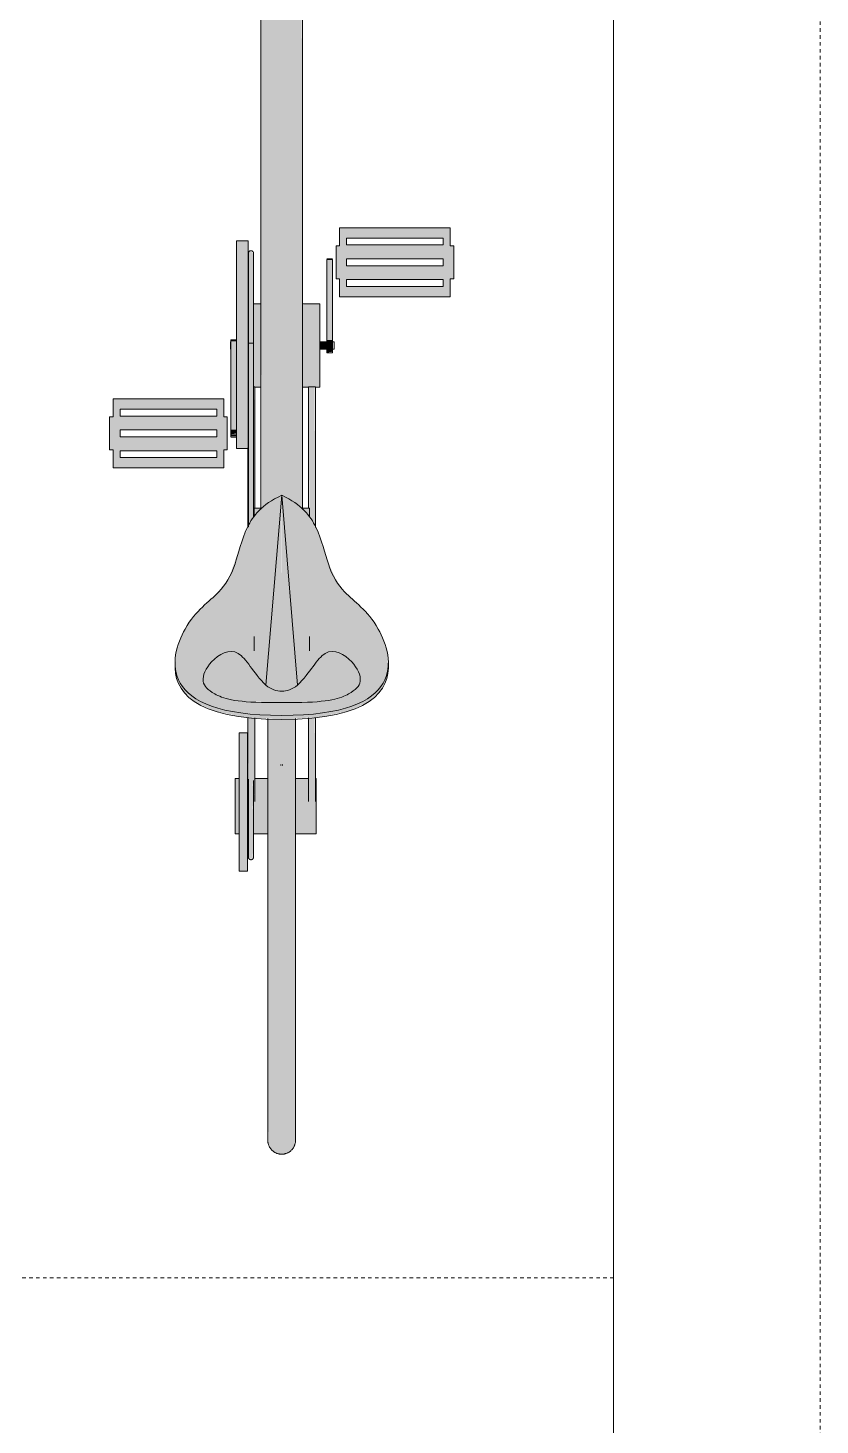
# Model space of a CAD drawing. Header units: inches. Extents: x 14 to 1007, y 932 to 1434.
# Drawn here: x 962.6 to 991.2, y 1098.4 to 1148.8 of the extents above; entities that cross this region are included whole.
import ezdxf

# ---------------------------------------------------------------- set-up
doc = ezdxf.new("R2010")
doc.units = ezdxf.units.IN
doc.header["$MEASUREMENT"] = 0
doc.linetypes.add('Aligning Line 1_8_', pattern=[0.25, 0.125, -0.125])
doc.linetypes.add('Dash', pattern=[0.25, 0.125, -0.125])
for name, color, linetype, lineweight in [('C-TOPO', 7, 'Continuous', 9), ('G-ANNO-SYMB', 111, 'Aligning Line 1_8_', 9), ('Q-SPCQ', 91, 'Continuous', 9), ('Q-SPCQ-HDLN', 91, 'Dash', 9)]:
    doc.layers.add(name, color=color, linetype=linetype, lineweight=lineweight)

# ---------------------------------------------------------------- blocks, each defined once
blk = doc.blocks.new('Bicycle_4878 - Bicycle_4878-776584-Existing 1st Floor Plan')
at = {"layer": 'Q-SPCQ'}
for points in [[(0, 36.224), (-0.129, 36.207), (-0.25, 36.157), (-0.354, 36.078), (-0.476, 35.87), (-0.483, 35.853), (-0.5, 35.607), (-0.5, 20.483), (0.042, 20.51), (0.5, 20.513), (0.476, 35.87), (0.433, 35.974), (0.354, 36.078), (0.25, 36.157), (0.129, 36.207)], [(1.531, 26), (1.241, 26), (1.241, 21), (1.531, 21), (1.531, 25.915)], [(-1.093, 23.279), (-1.182, 23.246), (-1.218, 23.164), (-1.193, 20.443), (-0.968, 20.456), (-0.986, 23.223), (-1.063, 23.276)], [(1.017, 23.254), (0.973, 23.194), (0.968, 23.142), (0.994, 20.455), (1.218, 20.442), (1.192, 22.795), (1.122, 22.828), (1.017, 22.838), (1.017, 23.241)], [(0, 20.372), (-0.968, 20.331), (-1.297, 20.304), (-1.925, 20.203), (-2.542, 20.032), (-3.14, 19.734), (-3.585, 19.329), (-3.833, 18.749), (-3.82, 18.114), (-3.621, 17.506), (-3.3, 16.948), (-2.717, 16.318), (-2.267, 15.873), (-2.015, 15.582), (-1.666, 14.816), (-1.327, 13.775), (-0.968, 13.151), (-0.557, 12.741), (0, 12.416), (-0.57, 19.282), (-1.111, 18.628), (-1.416, 18.254), (-1.692, 18.087), (-1.928, 18.071), (-2.172, 18.154), (-2.502, 18.413), (-2.674, 18.623), (-2.787, 18.839), (-2.828, 18.947), (-2.828, 19.163), (-2.746, 19.334), (-2.599, 19.478), (-2.263, 19.661), (-1.898, 19.778), (-1.427, 19.86), (-0.516, 19.9), (-0.024, 20.35)], [(0, 20.372), (-0.516, 19.9), (0.516, 19.9), (0.393, 20.012)], [(0, 20.513), (0, 20.372), (0.92, 20.335), (1.297, 20.304), (2.018, 20.177), (2.542, 20.032), (3.117, 19.755), (3.601, 19.291), (3.833, 18.749), (3.786, 19.039), (3.585, 19.462), (3.117, 19.888), (2.445, 20.205), (1.408, 20.431), (0.448, 20.486)], [(0, 20.372), (0.516, 19.9), (1.467, 19.853), (2.003, 19.759), (2.479, 19.551), (2.679, 19.4), (2.758, 19.322), (2.835, 19.148), (2.809, 18.897), (2.691, 18.648), (2.502, 18.413), (2.286, 18.232), (2.168, 18.151), (1.913, 18.066), (1.657, 18.09), (1.384, 18.293), (0.57, 19.282), (0, 12.416), (0.557, 12.741), (1.01, 13.193), (1.373, 13.91), (1.864, 15.276), (2.023, 15.591), (2.532, 16.15), (3.016, 16.622), (3.3, 16.948), (3.621, 17.506), (3.82, 18.114), (3.833, 18.749), (3.579, 19.334), (3.117, 19.755), (2.542, 20.032), (1.925, 20.203), (0.92, 20.335), (0.448, 20.361)], [(-0.516, 19.9), (-1.427, 19.86), (-2.003, 19.759), (-2.359, 19.624), (-2.599, 19.478), (-2.758, 19.322), (-2.835, 19.148), (-2.828, 18.947), (-2.747, 18.731), (-2.602, 18.514), (-2.403, 18.312), (-2.168, 18.151), (-1.913, 18.066), (-1.657, 18.09), (-1.416, 18.254), (-0.477, 19.334), (-0.287, 19.443), (0, 19.496), (0.287, 19.443), (0.57, 19.282), (0.92, 18.88), (1.416, 18.254), (1.657, 18.09), (1.913, 18.066), (2.168, 18.151), (2.403, 18.312), (2.602, 18.514), (2.747, 18.731), (2.828, 18.947), (2.809, 19.206), (2.746, 19.334), (2.599, 19.478), (2.359, 19.624), (2.003, 19.759), (1.427, 19.86), (-0.024, 19.9)], [(0, 19.496), (-0.287, 19.443), (-0.57, 19.282), (0, 12.554), (0, 19.443)], [(0, 19.496), (0.011, 12.554), (0.57, 19.282), (0.287, 19.443)], [(-0.724, 12.876), (-0.75, 12.876), (-0.722, -8.927), (-0.626, -8.705), (-0.465, -8.517), (-0.375, -8.451), (-0.194, -8.384), (0.092, -8.35), (0.414, -8.472), (0.492, -8.54), (0.676, -8.772), (0.75, -8.959), (0.724, 12.876), (0.664, 12.847), (0.503, 12.71), (0, 12.416), (-0.63, 12.814), (-0.717, 12.876)], [(1.218, 10.722), (1.212, 3.222), (1.637, 3.222), (1.637, 10.722), (1.219, 10.722)], [(1.637, 10.283), (1.637, 10.252), (1.842, 10.252), (1.842, 10.283)], [(1.637, 10.252), (1.637, 10.212), (1.842, 10.212), (1.842, 10.252)], [(1.842, 10.212), (1.637, 10.185), (1.637, 10.058), (1.842, 10.077), (1.842, 10.185)], [(1.842, 10.058), (1.637, 10.058), (1.637, 6.851), (1.842, 6.851), (1.842, 8.486)], [(-1.637, 7.254), (-1.842, 7.228), (-1.842, 6.829), (-1.637, 6.829), (-1.637, 7.228)], [(-1.637, 7.136), (-1.637, 6.872), (-1.375, 6.892), (-1.375, 7.136)], [(-1.637, 6.829), (-1.842, 6.829), (-1.842, 3.896), (-1.637, 3.896), (-1.637, 5.774)], [(1.095, 6.925), (1.017, 6.921), (1.017, 3.704), (1.111, 3.609), (1.175, 3.607), (1.205, 4.791), (1.183, 6.924), (1.127, 6.925)], [(1.842, 6.851), (1.637, 6.847), (1.637, 6.803), (1.842, 6.82), (1.842, 6.847)]]:
    blk.add_hatch(color=256, dxfattribs=at).paths.add_polyline_path(points, flags=0)
h = blk.add_hatch(color=256, dxfattribs=at)
h.paths.add_polyline_path([(1.058, 25.542), (1.017, 25.488), (1.04, 25.458)], flags=0)
h.paths.add_polyline_path([(1.158, 25.552), (1.058, 25.542), (1.017, 25.045), (1.045, 23.647), (1.192, 23.645), (1.205, 24.758), (1.205, 25.488), (1.173, 25.532)], flags=0)
h = blk.add_hatch(color=256, dxfattribs=at)
h.paths.add_polyline_path([(-1.244, 24.645), (-1.218, 23.164), (-1.182, 23.246), (-1.093, 23.279), (-1.005, 23.246), (-0.968, 23.164), (-0.968, 22.645), (-0.5, 22.668), (-0.5, 24.645), (-0.968, 24.645)], flags=0)
h.paths.add_polyline_path([(1.682, 24.645), (1.531, 24.645), (1.531, 22.645), (1.682, 22.662), (1.682, 24.611)], flags=0)
h.paths.add_polyline_path([(1.241, 24.645), (1.205, 24.622), (1.228, 22.645), (1.241, 22.67), (1.241, 24.621)], flags=0)
h.paths.add_polyline_path([(1.017, 24.645), (0.5, 24.637), (0.5, 22.645), (0.968, 22.664), (0.985, 23.222), (1.017, 23.293), (1.017, 24.626)], flags=0)
h = blk.add_hatch(color=256, dxfattribs=at)
h.paths.add_polyline_path([(1.111, 23.649), (1.017, 23.642), (1.046, 22.831), (1.136, 22.824), (1.205, 22.795), (1.177, 23.647), (1.135, 23.649)], flags=0)
h.paths.add_polyline_path([(1.205, 13.55), (1.017, 13.193), (1.039, 6.924), (1.205, 6.921), (1.205, 13.484)], flags=0)
h = blk.add_hatch(color=256, dxfattribs=at)
h.paths.add_polyline_path([(0, 20.513), (-1.467, 20.418), (-2.445, 20.205), (-3.161, 19.867), (-3.601, 19.447), (-3.815, 18.975), (-3.833, 18.749), (-3.579, 19.334), (-3.117, 19.755), (-2.542, 20.032), (-1.925, 20.203), (-0.968, 20.331), (-0.661, 20.356), (0, 20.372)], flags=0)
h.paths.add_polyline_path([(-3.833, 18.734), (-3.851, 18.483), (-3.827, 18.431)], flags=0)
h = blk.add_hatch(color=256, dxfattribs=at)
h.paths.add_polyline_path([(-0.976, 8.502), (-0.968, 8.504), (-0.976, 8.503)], flags=0)
h.paths.add_polyline_path([(-1.218, 13.575), (-1.189, 8.5), (-0.976, 8.502), (-1, 13.182), (-1.041, 13.248), (-1.217, 13.573)], flags=0)
h = blk.add_hatch(color=256, dxfattribs=at)
h.paths.add_polyline_path([(-1, 13.182), (-1, 12.876), (-0.717, 12.9), (-0.969, 13.151)], flags=0)
h.paths.add_polyline_path([(1, 13.182), (0.717, 12.876), (1, 12.876), (1, 12.967)], flags=0)
h = blk.add_hatch(color=256, dxfattribs=at)
h.paths.add_polyline_path([(1.218, 13.575), (1.205, 13.55), (1.218, 13.484)], flags=0)
h.paths.add_polyline_path([(1.017, 13.205), (1, 13.174), (0.975, 12.876), (0.968, 12.876), (0.998, 8.5), (1.017, 8.5), (1.017, 13.193)], flags=0)
h = blk.add_hatch(color=256, dxfattribs=at)
h.paths.add_polyline_path([(6.095, 11.429), (2.095, 11.429), (2.095, 10.775), (1.968, 10.775), (1.968, 9.583), (2.095, 9.583), (2.095, 8.929), (6.095, 8.929), (6.095, 9.583), (6.222, 9.583), (6.222, 10.775), (6.095, 10.775)], flags=0)
h.paths.add_polyline_path([(2.809, 11.054), (5.842, 11.054), (5.842, 10.804), (2.342, 10.804), (2.342, 11.054)], flags=0)
h.paths.add_polyline_path([(5.842, 10.304), (5.842, 10.054), (2.342, 10.054), (2.342, 10.304), (2.809, 10.304)], flags=0)
h.paths.add_polyline_path([(5.842, 9.554), (5.842, 9.304), (2.342, 9.304), (2.342, 9.554), (2.809, 9.554)], flags=0)
h = blk.add_hatch(color=256, dxfattribs=at)
h.paths.add_polyline_path([(0.75, 8.502), (0.75, 8.497), (0.898, 8.502)], flags=0)
h.paths.add_polyline_path([(0.92, 8.496), (0.75, 8.486), (0.75, 5.504), (1.017, 5.518), (1.017, 8.496)], flags=0)
h.paths.add_polyline_path([(-0.75, 8.496), (-1.375, 8.479), (-1.375, 5.504), (-0.75, 5.524), (-0.75, 8.486)], flags=0)
h = blk.add_hatch(color=256, dxfattribs=at)
h.paths.add_polyline_path([(-2.095, 5.247), (-6.095, 5.247), (-6.095, 4.593), (-6.222, 4.593), (-6.222, 3.401), (-6.095, 3.401), (-6.095, 2.747), (-2.095, 2.747), (-2.095, 3.401), (-1.968, 3.401), (-1.968, 4.593), (-2.095, 4.593)], flags=0)
h.paths.add_polyline_path([(-2.342, 4.872), (-2.342, 4.622), (-5.842, 4.622), (-5.842, 4.872), (-4.746, 4.872)], flags=0)
h.paths.add_polyline_path([(-2.342, 4.122), (-2.342, 3.872), (-5.842, 3.872), (-5.842, 4.122), (-4.746, 4.122)], flags=0)
h.paths.add_polyline_path([(-5.842, 3.372), (-2.342, 3.372), (-2.342, 3.122), (-5.842, 3.122), (-5.842, 3.247)], flags=0)
for p, q in [((1.531, 26), (1.241, 26)), ((1.241, 21), (1.241, 26)), ((1.531, 26), (1.531, 21)), ((-0.5, 24.645), (-1.244, 24.645)), ((-1.244, 22.645), (-1.244, 24.645)), ((1.017, 24.645), (0.5, 24.645)), ((1.241, 24.645), (1.205, 24.645)), ((1.682, 24.645), (1.531, 24.645)), ((1.682, 24.645), (1.682, 22.645)), ((-1.218, 23.482), (-1.218, 20.442)), ((-0.968, 20.456), (-0.968, 23.482)), ((0.968, 23.482), (0.968, 20.456)), ((1.017, 23.642), (1.017, 22.723)), ((1.205, 22.676), (1.205, 23.642)), ((1.218, 20.442), (1.218, 23.482)), ((-1.244, 22.645), (-1.213, 22.645)), ((-0.968, 22.645), (-0.5, 22.645)), ((0.5, 22.645), (0.974, 22.645)), ((1.531, 22.645), (1.682, 22.645)), ((-0.032, 22.178), (-0.032, 22.138)), ((0.032, 22.138), (0.032, 22.179)), ((1.241, 21), (1.531, 21)), ((0.516, 19.9), (-0.516, 19.9)), ((-0.57, 19.282), (0, 12.416)), ((0, 12.416), (0.57, 19.282)), ((-3.856, 18.618), (-3.856, 18.478)), ((3.856, 18.478), (3.856, 18.618)), ((-1, 18.042), (-1, 17.518)), ((1, 17.518), (1, 18.042)), ((-1.218, 13.575), (-1.218, 8.504)), ((-1, 13.182), (-1, 12.876)), ((1, 12.876), (1, 13.182)), ((1.017, 13.205), (1.017, 6.921)), ((1.205, 6.921), (1.205, 13.55)), ((1.218, 10.706), (1.218, 13.575)), ((-0.707, 12.876), (-1, 12.876)), ((-0.968, 8.504), (-0.968, 12.876)), ((-0.75, 12.933), (-0.75, -9.016)), ((1, 12.876), (0.707, 12.876)), ((0.75, -9.016), (0.75, 12.933)), ((0.968, 12.876), (0.968, 8.504)), ((6.095, 11.429), (2.095, 11.429)), ((2.095, 11.429), (2.095, 10.775)), ((6.095, 10.775), (6.095, 11.429)), ((1.637, 10.722), (1.212, 10.722)), ((1.212, 3.222), (1.212, 10.722)), ((1.637, 10.722), (1.637, 10.31)), ((1.968, 10.775), (1.968, 10.179)), ((2.095, 10.775), (1.968, 10.775)), ((2.342, 11.054), (5.842, 11.054)), ((2.342, 10.929), (2.342, 11.054)), ((2.342, 10.804), (2.342, 10.929)), ((5.842, 10.804), (2.342, 10.804)), ((5.842, 11.054), (5.842, 10.929)), ((5.842, 10.929), (5.842, 10.804)), ((6.222, 10.775), (6.095, 10.775)), ((6.222, 10.179), (6.222, 10.775)), ((1.842, 10.32), (1.637, 10.32)), ((1.637, 10.283), (1.637, 10.298)), ((1.637, 10.252), (1.637, 10.283)), ((1.637, 10.212), (1.637, 10.252)), ((1.637, 10.252), (1.842, 10.252)), ((1.637, 10.058), (1.637, 10.212)), ((1.842, 10.298), (1.842, 10.283)), ((1.842, 10.283), (1.842, 10.252)), ((1.842, 10.252), (1.842, 10.212)), ((1.842, 10.212), (1.842, 10.058)), ((1.968, 10.179), (1.968, 9.583)), ((2.342, 10.304), (5.842, 10.304)), ((2.342, 10.179), (2.342, 10.304)), ((2.342, 10.054), (2.342, 10.179)), ((5.842, 10.304), (5.842, 10.179)), ((5.842, 10.179), (5.842, 10.054)), ((6.222, 9.583), (6.222, 10.179)), ((1.637, 9.048), (1.637, 10.058)), ((1.842, 10.058), (1.637, 10.058)), ((1.842, 10.058), (1.842, 6.851)), ((5.842, 10.054), (2.342, 10.054)), ((1.968, 9.583), (2.095, 9.583)), ((2.095, 9.583), (2.095, 8.929)), ((2.342, 9.429), (2.342, 9.554)), ((2.342, 9.554), (5.842, 9.554)), ((2.342, 9.304), (2.342, 9.429)), ((5.842, 9.304), (2.342, 9.304)), ((5.842, 9.554), (5.842, 9.429)), ((5.842, 9.429), (5.842, 9.304)), ((6.095, 8.929), (6.095, 9.583)), ((6.095, 9.583), (6.222, 9.583)), ((1.637, 9.048), (1.637, 3.222)), ((2.095, 8.929), (6.095, 8.929)), ((-1.212, 8.504), (-1.375, 8.504)), ((-1.375, 8.504), (-1.375, 8.498)), ((-1.375, 5.504), (-1.375, 8.504)), ((-0.75, 8.504), (-0.974, 8.504)), ((0.974, 8.504), (0.75, 8.504)), ((-1.842, 7.136), (-1.893, 7.136)), ((-1.893, 7.136), (-1.893, 6.872)), ((-1.893, 6.872), (-1.893, 7.136)), ((-1.637, 7.263), (-1.842, 7.263)), ((-1.842, 6.829), (-1.842, 7.263)), ((-1.842, 7.263), (-1.842, 7.255)), ((-1.637, 7.255), (-1.637, 7.263)), ((-1.637, 7.263), (-1.637, 6.829)), ((-1.375, 7.136), (-1.637, 7.136)), ((1.85, 7.136), (1.842, 7.136)), ((1.85, 7.136), (1.85, 6.872)), ((1.85, 6.872), (1.85, 7.136)), ((-1.893, 6.872), (-1.842, 6.872)), ((-1.842, 3.896), (-1.842, 6.829)), ((-1.637, 6.829), (-1.842, 6.829)), ((-1.637, 6.872), (-1.375, 6.872)), ((-1.637, 6.829), (-1.637, 3.896)), ((1.637, 6.8), (1.842, 6.8)), ((1.842, 6.872), (1.85, 6.872)), ((1.842, 6.851), (1.842, 6.803)), ((1.842, 6.8), (1.842, 6.801)), ((-2.095, 5.247), (-6.095, 5.247)), ((-6.095, 5.247), (-6.095, 4.593)), ((-2.095, 4.593), (-2.095, 5.247)), ((-1.375, 5.504), (-0.75, 5.504)), ((0.75, 5.504), (1.017, 5.504)), ((-6.095, 4.593), (-6.222, 4.593)), ((-6.222, 4.593), (-6.222, 3.997)), ((-5.842, 4.872), (-2.342, 4.872)), ((-5.842, 4.747), (-5.842, 4.872)), ((-5.842, 4.622), (-5.842, 4.747)), ((-2.342, 4.622), (-5.842, 4.622)), ((-2.342, 4.872), (-2.342, 4.747)), ((-2.342, 4.747), (-2.342, 4.622)), ((-1.968, 4.593), (-2.095, 4.593)), ((-1.968, 3.997), (-1.968, 4.593)), ((-5.842, 4.122), (-2.342, 4.122)), ((-5.842, 3.997), (-5.842, 4.122)), ((-2.342, 4.122), (-2.342, 3.997)), ((-6.222, 3.997), (-6.222, 3.401)), ((-5.842, 3.872), (-5.842, 3.997)), ((-2.342, 3.872), (-5.842, 3.872)), ((-2.342, 3.997), (-2.342, 3.872)), ((-1.968, 3.401), (-1.968, 3.997)), ((-1.842, 3.893), (-1.842, 3.896)), ((-1.637, 3.896), (-1.842, 3.896)), ((-1.842, 3.875), (-1.637, 3.875)), ((-1.637, 3.896), (-1.637, 3.893)), ((-6.222, 3.401), (-6.095, 3.401)), ((-6.095, 3.401), (-6.095, 2.747)), ((-5.842, 3.247), (-5.842, 3.372)), ((-5.842, 3.372), (-2.342, 3.372)), ((-5.842, 3.122), (-5.842, 3.247)), ((-2.342, 3.122), (-5.842, 3.122)), ((-2.342, 3.372), (-2.342, 3.247)), ((-2.342, 3.247), (-2.342, 3.122)), ((-2.095, 2.747), (-2.095, 3.401)), ((-2.095, 3.401), (-1.968, 3.401)), ((1.212, 3.222), (1.637, 3.222)), ((-6.095, 2.747), (-2.095, 2.747))]:
    blk.add_line(p, q, dxfattribs=at)
at = {"layer": 'Q-SPCQ', "flags": 128}
for points in [[(-0.5, 35.724), (-0.5, 35.744), (-0.498, 35.764), (-0.496, 35.784), (-0.494, 35.804), (-0.49, 35.823), (-0.486, 35.843), (-0.481, 35.862), (-0.475, 35.881), (-0.468, 35.9), (-0.461, 35.919), (-0.452, 35.937), (-0.443, 35.955), (-0.434, 35.972), (-0.424, 35.99), (-0.413, 36.006), (-0.401, 36.023), (-0.389, 36.038), (-0.376, 36.054), (-0.362, 36.068), (-0.348, 36.083), (-0.334, 36.096), (-0.319, 36.109), (-0.303, 36.122), (-0.287, 36.134), (-0.27, 36.145), (-0.253, 36.155), (-0.236, 36.165), (-0.218, 36.174), (-0.2, 36.182), (-0.181, 36.19), (-0.162, 36.197), (-0.143, 36.203), (-0.124, 36.208), (-0.105, 36.213), (-0.085, 36.217), (-0.065, 36.22), (-0.045, 36.222), (-0.025, 36.223), (-0.005, 36.224), (0.015, 36.224), (0.035, 36.223), (0.054, 36.221), (0.074, 36.218), (0.094, 36.215), (0.114, 36.211), (0.133, 36.206), (0.152, 36.2), (0.171, 36.194), (0.19, 36.187), (0.208, 36.179), (0.226, 36.17), (0.244, 36.161), (0.261, 36.15), (0.278, 36.14), (0.294, 36.128), (0.31, 36.116), (0.326, 36.103), (0.341, 36.09), (0.355, 36.076), (0.369, 36.062), (0.382, 36.047), (0.395, 36.031), (0.406, 36.015), (0.418, 35.999), (0.428, 35.982), (0.438, 35.964), (0.448, 35.947), (0.456, 35.929), (0.464, 35.91), (0.471, 35.891), (0.477, 35.872), (0.483, 35.853), (0.488, 35.834), (0.492, 35.814), (0.495, 35.795), (0.497, 35.775), (0.499, 35.755), (0.5, 35.735), (0.5, 35.724)], [(-0.5, 35.724), (-0.5, 35.714), (-0.5, 35.686), (-0.5, 35.638), (-0.5, 35.571), (-0.5, 35.485), (-0.5, 35.38), (-0.5, 35.257), (-0.5, 35.115), (-0.5, 34.955), (-0.5, 34.777), (-0.5, 34.581), (-0.5, 34.368), (-0.5, 34.138), (-0.5, 33.891), (-0.5, 33.628), (-0.5, 33.349), (-0.5, 33.055), (-0.5, 32.746), (-0.5, 32.422), (-0.5, 32.084), (-0.5, 31.734), (-0.5, 31.37), (-0.5, 30.994), (-0.5, 30.606), (-0.5, 30.208), (-0.5, 29.799), (-0.5, 29.38), (-0.5, 28.952), (-0.5, 28.516), (-0.5, 28.072), (-0.5, 27.622), (-0.5, 27.165), (-0.5, 26.702), (-0.5, 26.235), (-0.5, 25.764), (-0.5, 25.289), (-0.5, 24.812), (-0.5, 24.333), (-0.5, 23.854), (-0.5, 23.374), (-0.5, 22.894), (-0.5, 22.416), (-0.5, 21.94), (-0.5, 21.467), (-0.5, 20.998), (-0.5, 20.532), (-0.5, 20.483)], [(-0.5, 35.527), (-0.5, 35.604), (-0.5, 35.662), (-0.5, 35.701), (-0.5, 35.721), (-0.5, 35.724)], [(0.5, 31.539), (0.5, 31.897), (0.5, 32.241), (0.5, 32.573), (0.5, 32.89), (0.5, 33.192), (0.5, 33.479), (0.5, 33.751), (0.5, 34.007), (0.5, 34.246), (0.5, 34.468), (0.5, 34.673), (0.5, 34.861), (0.5, 35.031), (0.5, 35.182), (0.5, 35.316), (0.5, 35.431), (0.5, 35.527), (0.5, 35.604), (0.5, 35.662), (0.5, 35.701), (0.5, 35.721), (0.5, 35.724)], [(0.5, 35.724), (0.5, 35.714), (0.5, 35.686), (0.5, 35.638), (0.5, 35.571), (0.5, 35.538)], [(0.5, 20.483), (0.5, 20.746), (0.5, 21.213), (0.5, 21.684), (0.5, 22.159), (0.5, 22.636), (0.5, 23.115), (0.5, 23.594), (0.5, 24.074), (0.5, 24.554), (0.5, 25.032), (0.5, 25.508), (0.5, 25.981), (0.5, 26.45), (0.5, 26.916), (0.5, 27.376), (0.5, 27.83), (0.5, 28.277), (0.5, 28.718), (0.5, 29.15), (0.5, 29.574), (0.5, 29.988), (0.5, 30.392), (0.5, 30.786), (0.5, 31.168), (0.5, 31.539)], [(1.017, 25.49), (1.017, 25.493), (1.018, 25.497), (1.018, 25.501), (1.018, 25.505), (1.019, 25.508), (1.02, 25.512), (1.021, 25.516), (1.022, 25.519), (1.023, 25.523), (1.025, 25.526), (1.026, 25.53), (1.028, 25.533), (1.03, 25.536), (1.032, 25.539), (1.034, 25.543), (1.036, 25.546), (1.038, 25.549), (1.041, 25.551), (1.043, 25.554), (1.046, 25.557), (1.048, 25.559), (1.051, 25.562), (1.054, 25.564), (1.057, 25.566), (1.06, 25.569), (1.064, 25.571), (1.067, 25.572), (1.07, 25.574), (1.074, 25.576), (1.077, 25.577), (1.081, 25.578), (1.084, 25.579), (1.088, 25.58), (1.091, 25.581), (1.095, 25.582), (1.099, 25.583), (1.103, 25.583), (1.106, 25.583), (1.11, 25.583), (1.114, 25.583), (1.117, 25.583), (1.121, 25.583), (1.125, 25.582), (1.129, 25.582), (1.132, 25.581), (1.136, 25.58), (1.14, 25.579), (1.143, 25.578), (1.147, 25.576), (1.15, 25.575), (1.153, 25.573), (1.157, 25.572), (1.16, 25.57), (1.163, 25.568), (1.166, 25.565), (1.169, 25.563), (1.172, 25.561), (1.175, 25.558), (1.178, 25.556), (1.18, 25.553), (1.183, 25.55), (1.185, 25.547), (1.187, 25.544), (1.189, 25.541), (1.191, 25.538), (1.193, 25.535), (1.195, 25.531), (1.197, 25.528), (1.198, 25.525), (1.199, 25.521), (1.201, 25.518), (1.202, 25.514), (1.202, 25.51), (1.203, 25.507), (1.204, 25.503), (1.204, 25.499), (1.205, 25.495), (1.205, 25.492), (1.205, 25.49)], [(1.017, 24.667), (1.017, 24.731), (1.017, 24.792), (1.017, 24.852), (1.017, 24.91), (1.017, 24.965), (1.017, 25.018), (1.017, 25.068), (1.017, 25.116), (1.017, 25.161), (1.017, 25.204), (1.017, 25.244), (1.017, 25.281), (1.017, 25.315), (1.017, 25.346), (1.017, 25.374), (1.017, 25.4), (1.017, 25.422), (1.017, 25.441), (1.017, 25.457), (1.017, 25.47), (1.017, 25.479), (1.017, 25.486), (1.017, 25.489), (1.017, 25.49)], [(1.017, 25.49), (1.017, 25.488), (1.017, 25.483), (1.017, 25.475), (1.017, 25.464), (1.017, 25.45), (1.017, 25.432), (1.017, 25.412), (1.017, 25.388), (1.017, 25.361), (1.017, 25.332), (1.017, 25.299), (1.017, 25.264), (1.017, 25.225), (1.017, 25.184), (1.017, 25.14), (1.017, 25.094), (1.017, 25.045), (1.017, 24.993), (1.017, 24.939), (1.017, 24.883), (1.017, 24.825), (1.017, 24.764), (1.017, 24.701), (1.017, 24.637), (1.017, 24.57), (1.017, 24.502), (1.017, 24.432), (1.017, 24.361), (1.017, 24.288), (1.017, 24.214), (1.017, 24.139), (1.017, 24.063), (1.017, 23.986), (1.017, 23.908), (1.017, 23.83), (1.017, 23.751), (1.017, 23.671), (1.017, 23.642)], [(1.205, 23.642), (1.205, 23.721), (1.205, 23.801), (1.205, 23.879), (1.205, 23.957), (1.205, 24.035), (1.205, 24.111), (1.205, 24.187), (1.205, 24.261), (1.205, 24.334), (1.205, 24.406), (1.205, 24.477), (1.205, 24.545), (1.205, 24.612), (1.205, 24.678), (1.205, 24.741), (1.205, 24.803), (1.205, 24.862), (1.205, 24.919), (1.205, 24.974), (1.205, 25.026), (1.205, 25.076), (1.205, 25.124), (1.205, 25.168), (1.205, 25.21), (1.205, 25.25), (1.205, 25.286), (1.205, 25.32), (1.205, 25.351), (1.205, 25.379), (1.205, 25.403), (1.205, 25.425), (1.205, 25.444), (1.205, 25.459), (1.205, 25.472), (1.205, 25.481), (1.205, 25.487), (1.205, 25.489), (1.205, 25.49)], [(1.205, 25.49), (1.205, 25.488), (1.205, 25.483), (1.205, 25.475), (1.205, 25.464), (1.205, 25.45), (1.205, 25.432), (1.205, 25.412), (1.205, 25.388), (1.205, 25.361), (1.205, 25.332), (1.205, 25.299), (1.205, 25.264), (1.205, 25.225), (1.205, 25.184), (1.205, 25.14), (1.205, 25.094), (1.205, 25.045), (1.205, 24.993), (1.205, 24.939), (1.205, 24.883), (1.205, 24.825), (1.205, 24.764), (1.205, 24.701), (1.205, 24.645)], [(1.017, 6.921), (1.017, 6.791), (1.017, 6.662), (1.017, 6.532), (1.017, 6.404), (1.017, 6.276), (1.017, 6.149), (1.017, 6.023), (1.017, 5.899), (1.017, 5.776), (1.017, 5.656), (1.017, 5.537), (1.017, 5.421), (1.017, 5.306), (1.017, 5.195), (1.017, 5.086), (1.017, 4.98), (1.017, 4.878), (1.017, 4.778), (1.017, 4.682), (1.017, 4.59), (1.017, 4.501), (1.017, 4.416), (1.017, 4.336), (1.017, 4.259), (1.017, 4.187), (1.017, 4.119), (1.017, 4.055), (1.017, 3.996), (1.017, 3.942), (1.017, 3.892), (1.017, 3.848), (1.017, 3.808), (1.017, 3.773), (1.017, 3.743), (1.017, 3.719), (1.017, 3.699), (1.017, 3.685), (1.017, 3.676), (1.017, 3.672), (1.017, 3.671)], [(1.205, 3.671), (1.205, 3.674), (1.205, 3.682), (1.205, 3.695), (1.205, 3.713), (1.205, 3.736), (1.205, 3.765), (1.205, 3.798), (1.205, 3.836), (1.205, 3.88), (1.205, 3.928), (1.205, 3.981), (1.205, 4.039), (1.205, 4.101), (1.205, 4.168), (1.205, 4.239), (1.205, 4.315), (1.205, 4.394), (1.205, 4.478), (1.205, 4.566), (1.205, 4.657), (1.205, 4.752), (1.205, 4.851), (1.205, 4.952), (1.205, 5.057), (1.205, 5.165), (1.205, 5.276), (1.205, 5.39), (1.205, 5.505), (1.205, 5.623), (1.205, 5.744), (1.205, 5.866), (1.205, 5.99), (1.205, 6.115), (1.205, 6.241), (1.205, 6.369), (1.205, 6.497), (1.205, 6.627), (1.205, 6.756), (1.205, 6.886), (1.205, 6.921)], [(1.017, 3.671), (1.017, 3.674), (1.017, 3.682), (1.017, 3.695), (1.017, 3.713), (1.017, 3.736), (1.017, 3.765), (1.017, 3.798), (1.017, 3.836), (1.017, 3.88), (1.017, 3.928), (1.017, 3.981), (1.017, 4.039), (1.017, 4.101), (1.017, 4.168), (1.017, 4.239), (1.017, 4.315), (1.017, 4.394), (1.017, 4.478), (1.017, 4.566), (1.017, 4.657), (1.017, 4.752), (1.017, 4.851), (1.017, 4.952), (1.017, 5.057), (1.017, 5.165), (1.017, 5.276), (1.017, 5.39), (1.017, 5.505)], [(1.205, 5.51), (1.205, 5.405), (1.205, 5.292), (1.205, 5.18), (1.205, 5.072), (1.205, 4.967), (1.205, 4.864), (1.205, 4.765), (1.205, 4.67), (1.205, 4.578), (1.205, 4.49), (1.205, 4.406), (1.205, 4.325), (1.205, 4.249), (1.205, 4.177), (1.205, 4.11), (1.205, 4.047), (1.205, 3.989), (1.205, 3.935), (1.205, 3.886), (1.205, 3.842), (1.205, 3.803), (1.205, 3.769), (1.205, 3.74), (1.205, 3.716), (1.205, 3.697), (1.205, 3.683), (1.205, 3.675), (1.205, 3.671)], [(1.205, 3.671), (1.205, 3.668), (1.204, 3.664), (1.204, 3.66), (1.204, 3.656), (1.203, 3.653), (1.202, 3.649), (1.201, 3.645), (1.2, 3.642), (1.199, 3.638), (1.197, 3.635), (1.196, 3.631), (1.194, 3.628), (1.192, 3.625), (1.19, 3.622), (1.188, 3.618), (1.186, 3.615), (1.184, 3.612), (1.181, 3.61), (1.179, 3.607), (1.176, 3.604), (1.174, 3.602), (1.171, 3.599), (1.168, 3.597), (1.165, 3.595), (1.162, 3.592), (1.158, 3.591), (1.155, 3.589), (1.152, 3.587), (1.148, 3.585), (1.145, 3.584), (1.141, 3.583), (1.138, 3.582), (1.134, 3.581), (1.131, 3.58), (1.127, 3.579), (1.123, 3.578), (1.12, 3.578), (1.116, 3.578), (1.112, 3.578), (1.108, 3.578), (1.105, 3.578), (1.101, 3.578), (1.097, 3.579), (1.093, 3.579), (1.09, 3.58), (1.086, 3.581), (1.082, 3.582), (1.079, 3.583), (1.075, 3.585), (1.072, 3.586), (1.069, 3.588), (1.065, 3.589), (1.062, 3.591), (1.059, 3.593), (1.056, 3.596), (1.053, 3.598), (1.05, 3.6), (1.047, 3.603), (1.044, 3.605), (1.042, 3.608), (1.039, 3.611), (1.037, 3.614), (1.035, 3.617), (1.033, 3.62), (1.031, 3.623), (1.029, 3.626), (1.027, 3.63), (1.025, 3.633), (1.024, 3.636), (1.023, 3.64), (1.021, 3.644), (1.02, 3.647), (1.02, 3.651), (1.019, 3.654), (1.018, 3.658), (1.018, 3.662), (1.017, 3.666), (1.017, 3.669), (1.017, 3.671)]]:
    blk.add_lwpolyline(points, dxfattribs=at)
at = {"layer": 'Q-SPCQ'}
for points, knots in [([(0, 12.416), (-0.731, 12.755), (-1.375, 13.608), (-1.673, 15.073), (-2.305, 16.092), (-3.804, 16.953), (-4.519, 20.372), (0, 20.372)], [-0.7724372, -0.7724372, -0.7724372, -0.7724372, -0.6784828, -0.5734918, -0.4502283, -0.2711651, 0, 0, 0, 0]), ([(0, 20.372), (4.519, 20.372), (3.804, 16.953), (2.305, 16.092), (1.673, 15.073), (1.375, 13.608), (0.731, 12.755), (0, 12.416)], [-0.7724372, -0.7724372, -0.7724372, -0.7724372, -0.5012721, -0.3222089, -0.1989454, -0.0939544, 0, 0, 0, 0]), ([(-0.516, 19.9), (-1.716, 19.9), (-2.51, 19.612), (-2.974, 19.151), (-2.597, 18.347), (-1.54, 17.74), (-1.034, 18.82), (-0.57, 19.282)], [0, 0, 0, 0, 0.0750352, 0.1415308, 0.2184258, 0.31038, 0.3957861, 0.3957861, 0.3957861, 0.3957861]), ([(0.57, 19.282), (1.034, 18.82), (1.54, 17.74), (2.597, 18.347), (2.974, 19.151), (2.51, 19.612), (1.716, 19.9), (0.516, 19.9)], [0, 0, 0, 0, 0.0854061, 0.1773603, 0.2542553, 0.3207509, 0.3957861, 0.3957861, 0.3957861, 0.3957861]), ([(-0.968, 8.504), (-0.969, 8.504), (-0.97, 8.503), (-0.975, 8.502), (-0.985, 8.501), (-0.997, 8.5), (-1.013, 8.498), (-1.031, 8.497), (-1.051, 8.496), (-1.073, 8.496), (-1.094, 8.495), (-1.113, 8.496), (-1.13, 8.496), (-1.152, 8.497), (-1.174, 8.498), (-1.193, 8.5), (-1.213, 8.502), (-1.218, 8.503), (-1.218, 8.504)], [0, 0, 0, 0, 0.055556, 0.111111, 0.166667, 0.222222, 0.277778, 0.333333, 0.388889, 0.444444, 0.513889, 0.548611, 0.583333, 0.652778, 0.722222, 0.791667, 0.861111, 1, 1, 1, 1]), ([(0.998, 8.5), (0.997, 8.5), (0.99, 8.5), (0.974, 8.502), (0.969, 8.503), (0.968, 8.504)], [0.7777778, 0.7777778, 0.7777778, 0.7777778, 0.7916667, 0.8611111, 1, 1, 1, 1]), ([(1.017, 6.921), (1.017, 6.922), (1.021, 6.923), (1.038, 6.924), (1.063, 6.925), (1.094, 6.925), (1.128, 6.925), (1.164, 6.924), (1.196, 6.923), (1.205, 6.922), (1.205, 6.921)], [0, 0, 0, 0, 0.111111, 0.222222, 0.333333, 0.444444, 0.555556, 0.666667, 0.833333, 1, 1, 1, 1])]:
    blk.add_open_spline(points, degree=3, knots=knots, dxfattribs=at)
for points in [[(-3.851, 18.483), (-3.926, 19.468), (-3.218, 20.513), (0, 20.513)], [(0, 20.513), (3.218, 20.513), (3.926, 19.468), (3.851, 18.483)], [(-0.57, 19.282), (-0.382, 19.425), (-0.192, 19.496), (0, 19.496)], [(0, 19.496), (0.192, 19.496), (0.382, 19.425), (0.57, 19.282)]]:
    blk.add_open_spline(points, degree=3, dxfattribs=at)
at = {"layer": 'Q-SPCQ-HDLN'}
for p, q in [((-12, -31.313), (-12, 40.687)), ((-12, 40.687), (12, 40.687))]:
    blk.add_line(p, q, dxfattribs=at)

msp = doc.modelspace()

# ---------------------------------------------------------------- linework, layer by layer
at = {"layer": 'C-TOPO'}
for p, q in [((983.767, 1175.738), (983.767, 1005.238)), ((983.767, 1005.238), (983.767, 1175.738))]:
    msp.add_line(p, q, dxfattribs=at)
at = {"layer": 'G-ANNO-SYMB'}
msp.add_line((991.228, 1336.58), (991.228, 1005.802), dxfattribs=at)

# ---------------------------------------------------------------- block references
at = {"layer": 'Q-SPCQ', "rotation": 180}
msp.add_blockref('Bicycle_4878 - Bicycle_4878-776584-Existing 1st Floor Plan', (971.767, 1144.373), dxfattribs=at)

doc.saveas('drawing.dxf')
